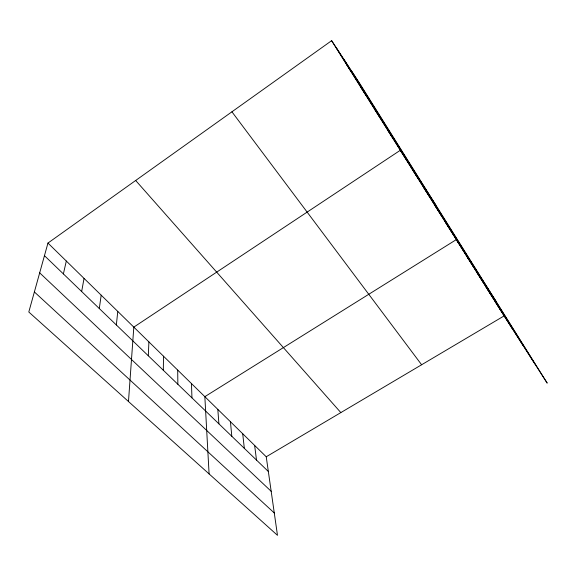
<?xml version="1.0" encoding="UTF-8"?>
<svg xmlns="http://www.w3.org/2000/svg" width="576" height="576" viewBox="0 0 576 576"><rect width="100%" height="100%" fill="white"/><g stroke="black" fill="none" stroke-linecap="round" stroke-linejoin="round"><path stroke-width="0.86" d="M163.31 370.246L163.519 356.206M148.313 355.781L148.896 341.892M128.477 401.522L133.812 327.125L400.32 150.271L435.794 205.078M116.345 324.965L117.77 311.414M99.295 308.534L101.189 295.186M81.655 291.521L84.046 278.402M63.389 273.91L66.312 261.036M47.959 243.065L28.8 312.012L277.481 535.327L266.234 456.775L47.959 243.065L331.625 40.673L359.251 82.75L547.2 383.126L504.13 315.9L331.625 40.673M266.234 456.775L504.13 315.9M34.373 291.946L274.284 512.971M39.679 272.844L271.181 491.306M44.453 255.665L268.344 471.499M135.67 180.482L340.841 412.596M231.926 111.809L421.618 364.759M346.406 64.253L351.749 72.418M360.641 86.962L366.3 95.645M374.35 108.835L380.311 118.001M387.569 129.924L393.797 139.529M412.272 169.344L418.975 179.712M423.828 187.783L430.733 198.482M435.01 205.625L442.102 216.619M445.831 222.89L453.096 234.166M496.505 302.112L456.314 239.616L204.84 396.662L209.095 473.918M466.474 255.816L474.034 267.581M476.316 271.526L484.006 283.5M485.87 286.762L493.675 298.93M495.137 301.55L503.05 313.891M351.122 70.366L534.859 363.859M343.454 58.687L522.965 345.298M336.607 48.262L512.143 328.406M254.635 445.414L256.507 460.087M242.705 433.735L244.332 448.351M230.443 421.726L231.804 436.277M217.822 409.378L218.909 423.842M191.47 383.58L191.952 397.858M177.703 370.094L177.854 384.264"/></g></svg>
